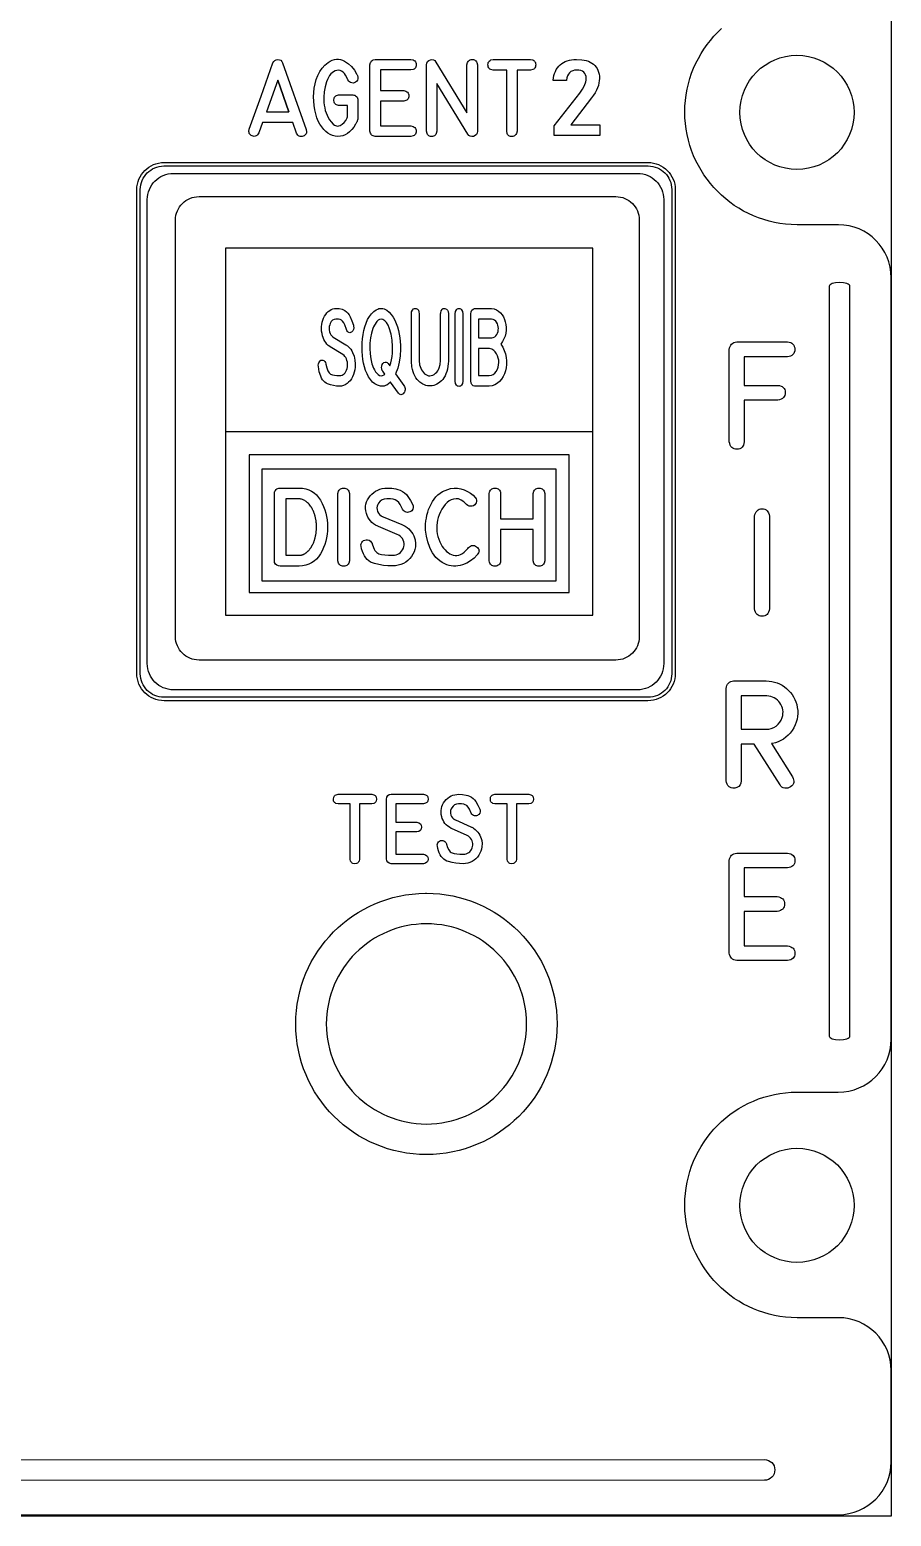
# Model space of a CAD drawing. Extents: x 361 to 684, y 82 to 686.
# Drawn here: x 646.3 to 683.8, y 574.2 to 639 of the extents above; entities that cross this region are included whole.
import ezdxf

# ---------------------------------------------------------------- set-up
doc = ezdxf.new("R2010")
doc.units = 0
for name, color, linetype in [('_BACKPANEL', 5, 'CONTINUOUS'), ('_ENGRAVING', 105, 'CONTINUOUS'), ('_LABELS', 30, 'CONTINUOUS'), ('_TOPLAYER', 1, 'CONTINUOUS')]:
    doc.layers.add(name, color=color, linetype=linetype)

msp = doc.modelspace()

# ---------------------------------------------------------------- linework, layer by layer
at = {"layer": '_BACKPANEL'}
for points in [[(683.837, 648.925), (683.837, 644.257), (683.837, 634.92), (683.837, 625.583), (683.837, 583.568), (683.837, 574.232), (361.5, 574.232), (361.5, 583.568), (361.5, 625.583), (361.5, 634.92), (361.5, 644.257), (361.5, 648.925)], [(679.729, 632.916), (679.475, 632.929), (679.228, 632.967), (678.99, 633.028), (678.761, 633.112), (678.543, 633.217), (678.338, 633.341), (678.147, 633.485), (677.97, 633.645), (677.809, 633.822), (677.666, 634.013), (677.542, 634.219), (677.437, 634.436), (677.353, 634.665), (677.292, 634.903), (677.254, 635.15), (677.241, 635.405), (677.254, 635.659), (677.292, 635.906), (677.353, 636.144), (677.437, 636.373), (677.542, 636.591), (677.666, 636.796), (677.809, 636.987), (677.97, 637.164), (678.147, 637.325), (678.338, 637.468), (678.543, 637.592), (678.761, 637.697), (678.99, 637.781), (679.228, 637.842), (679.475, 637.88), (679.729, 637.893), (679.984, 637.88), (680.231, 637.842), (680.469, 637.781), (680.698, 637.697), (680.915, 637.592), (681.121, 637.468), (681.312, 637.325), (681.489, 637.164), (681.649, 636.987), (681.793, 636.796), (681.917, 636.591), (682.022, 636.373), (682.106, 636.144), (682.167, 635.906), (682.205, 635.659), (682.218, 635.405), (682.205, 635.15), (682.167, 634.903), (682.106, 634.665), (682.022, 634.436), (681.917, 634.219), (681.793, 634.013), (681.649, 633.822), (681.489, 633.645), (681.312, 633.485), (681.121, 633.341), (680.915, 633.217), (680.698, 633.112), (680.469, 633.028), (680.231, 632.967), (679.984, 632.929)], [(652.152, 633.069), (673.248, 633.069), (673.353, 633.064), (673.455, 633.048), (673.554, 633.023), (673.648, 632.988), (673.738, 632.945), (673.823, 632.894), (673.902, 632.835), (673.975, 632.769), (674.041, 632.696), (674.1, 632.617), (674.151, 632.532), (674.195, 632.442), (674.229, 632.348), (674.254, 632.249), (674.27, 632.147), (674.275, 632.041), (674.275, 610.946), (674.27, 610.841), (674.254, 610.739), (674.229, 610.64), (674.195, 610.546), (674.151, 610.456), (674.1, 610.371), (674.041, 610.292), (673.975, 610.219), (673.902, 610.153), (673.823, 610.094), (673.738, 610.043), (673.648, 609.999), (673.554, 609.965), (673.455, 609.94), (673.353, 609.924), (673.248, 609.919), (652.152, 609.919), (652.047, 609.924), (651.945, 609.94), (651.846, 609.965), (651.752, 609.999), (651.662, 610.043), (651.577, 610.094), (651.498, 610.153), (651.425, 610.219), (651.359, 610.292), (651.3, 610.371), (651.249, 610.456), (651.205, 610.546), (651.171, 610.64), (651.146, 610.739), (651.13, 610.841), (651.125, 610.946), (651.125, 632.041), (651.13, 632.147), (651.146, 632.249), (651.171, 632.348), (651.205, 632.442), (651.249, 632.532), (651.3, 632.617), (651.359, 632.696), (651.425, 632.769), (651.498, 632.835), (651.577, 632.894), (651.662, 632.945), (651.752, 632.988), (651.846, 633.023), (651.945, 633.048), (652.047, 633.064)], [(667.952, 595.684), (667.946, 595.909), (667.929, 596.131), (667.901, 596.349), (667.863, 596.564), (667.814, 596.775), (667.756, 596.982), (667.687, 597.185), (667.609, 597.383), (667.521, 597.576), (667.425, 597.764), (667.32, 597.947), (667.206, 598.124), (667.085, 598.295), (666.955, 598.46), (666.818, 598.618), (666.674, 598.769), (666.522, 598.914), (666.364, 599.051), (666.199, 599.18), (666.028, 599.302), (665.851, 599.416), (665.668, 599.521), (665.48, 599.617), (665.287, 599.704), (665.089, 599.782), (664.886, 599.851), (664.679, 599.91), (664.468, 599.958), (664.253, 599.997), (664.035, 600.024), (663.813, 600.041), (663.589, 600.047), (663.364, 600.041), (663.143, 600.024), (662.924, 599.997), (662.71, 599.958), (662.499, 599.91), (662.292, 599.851), (662.089, 599.782), (661.891, 599.704), (661.698, 599.617), (661.51, 599.521), (661.327, 599.416), (661.15, 599.302), (660.979, 599.181), (660.814, 599.051), (660.656, 598.914), (660.504, 598.77), (660.36, 598.618), (660.223, 598.46), (660.093, 598.295), (659.972, 598.124), (659.858, 597.947), (659.753, 597.764), (659.657, 597.576), (659.569, 597.383), (659.491, 597.185), (659.423, 596.982), (659.364, 596.775), (659.315, 596.564), (659.277, 596.349), (659.249, 596.131), (659.232, 595.91), (659.227, 595.685), (659.232, 595.461), (659.249, 595.239), (659.277, 595.021), (659.315, 594.806), (659.364, 594.595), (659.423, 594.388), (659.491, 594.185), (659.569, 593.987), (659.657, 593.794), (659.753, 593.606), (659.858, 593.423), (659.972, 593.246), (660.093, 593.075), (660.223, 592.911), (660.36, 592.752), (660.504, 592.601), (660.656, 592.457), (660.814, 592.319), (660.979, 592.19), (661.15, 592.068), (661.327, 591.955), (661.51, 591.85), (661.698, 591.753), (661.891, 591.666), (662.089, 591.588), (662.292, 591.519), (662.499, 591.461), (662.71, 591.412), (662.924, 591.374), (663.143, 591.346), (663.364, 591.329), (663.589, 591.323), (663.813, 591.329), (664.035, 591.346), (664.253, 591.374), (664.468, 591.412), (664.679, 591.461), (664.886, 591.519), (665.088, 591.588), (665.287, 591.666), (665.48, 591.753), (665.668, 591.85), (665.85, 591.955), (666.027, 592.068), (666.198, 592.19), (666.363, 592.319), (666.522, 592.457), (666.673, 592.601), (666.817, 592.752), (666.955, 592.911), (667.084, 593.075), (667.206, 593.246), (667.319, 593.423), (667.424, 593.606), (667.52, 593.794), (667.608, 593.987), (667.686, 594.185), (667.755, 594.388), (667.813, 594.595), (667.862, 594.806), (667.9, 595.021), (667.928, 595.239), (667.945, 595.461), (667.951, 595.685)], [(679.729, 585.291), (679.475, 585.304), (679.228, 585.342), (678.99, 585.403), (678.761, 585.487), (678.543, 585.592), (678.338, 585.716), (678.147, 585.859), (677.97, 586.02), (677.809, 586.197), (677.666, 586.388), (677.542, 586.593), (677.437, 586.811), (677.353, 587.04), (677.292, 587.278), (677.254, 587.525), (677.241, 587.779), (677.254, 588.034), (677.292, 588.281), (677.353, 588.519), (677.437, 588.748), (677.542, 588.965), (677.666, 589.171), (677.809, 589.362), (677.97, 589.539), (678.147, 589.699), (678.338, 589.843), (678.543, 589.967), (678.761, 590.072), (678.99, 590.156), (679.228, 590.217), (679.475, 590.255), (679.729, 590.268), (679.984, 590.255), (680.231, 590.217), (680.469, 590.156), (680.698, 590.072), (680.915, 589.967), (681.121, 589.843), (681.312, 589.699), (681.489, 589.539), (681.649, 589.362), (681.793, 589.171), (681.917, 588.965), (682.022, 588.748), (682.106, 588.519), (682.167, 588.281), (682.205, 588.034), (682.218, 587.779), (682.205, 587.525), (682.167, 587.278), (682.106, 587.04), (682.022, 586.811), (681.917, 586.593), (681.793, 586.388), (681.649, 586.197), (681.489, 586.02), (681.312, 585.859), (681.121, 585.716), (680.915, 585.592), (680.698, 585.487), (680.469, 585.403), (680.231, 585.342), (679.984, 585.304)]]:
    msp.add_lwpolyline(points, close=True, dxfattribs=at)
at = {"layer": '_ENGRAVING'}
for points in [[(655.869, 634.67), (656.385, 636.115), (656.901, 637.559), (656.935, 637.625), (656.981, 637.672), (657.04, 637.7), (657.112, 637.71), (657.184, 637.701), (657.244, 637.673), (657.291, 637.626), (657.324, 637.559), (658.355, 634.662), (658.364, 634.556), (658.358, 634.511), (658.344, 634.472), (658.323, 634.437), (658.295, 634.407), (658.259, 634.383), (658.216, 634.363), (658.171, 634.351), (658.129, 634.347), (658.089, 634.351), (658.051, 634.364), (658.017, 634.386), (657.985, 634.416), (657.929, 634.501), (657.763, 634.97), (656.453, 634.97), (656.292, 634.513), (656.235, 634.427), (656.203, 634.397), (656.168, 634.376), (656.13, 634.363), (656.089, 634.359), (656.046, 634.364), (656, 634.377), (655.956, 634.398), (655.92, 634.422), (655.892, 634.452), (655.872, 634.486), (655.86, 634.525), (655.855, 634.569)], [(659.771, 635.706), (659.757, 635.707), (659.671, 635.731), (659.637, 635.751), (659.609, 635.777), (659.588, 635.808), (659.573, 635.845), (659.56, 635.935), (659.573, 636.026), (659.588, 636.062), (659.609, 636.094), (659.637, 636.119), (659.671, 636.14), (659.757, 636.163), (659.771, 636.166), (659.785, 636.166), (660.379, 636.166), (660.424, 636.162), (660.465, 636.149), (660.504, 636.128), (660.539, 636.098), (660.568, 636.063), (660.589, 636.023), (660.601, 635.981), (660.605, 635.935), (660.605, 635.104), (660.586, 635.062), (660.575, 635.035), (660.564, 635.011), (660.551, 634.986), (660.538, 634.962), (660.527, 634.937), (660.514, 634.912), (660.499, 634.888), (660.419, 634.761), (660.334, 634.652), (660.244, 634.56), (660.15, 634.485), (660.05, 634.428), (659.946, 634.388), (659.838, 634.365), (659.724, 634.359), (659.611, 634.37), (659.502, 634.397), (659.398, 634.44), (659.298, 634.499), (659.203, 634.574), (659.113, 634.664), (659.027, 634.77), (658.946, 634.893), (658.876, 635.024), (658.816, 635.172), (658.765, 635.335), (658.724, 635.513), (658.695, 635.701), (658.677, 635.89), (658.673, 636.082), (658.681, 636.275), (658.703, 636.467), (658.74, 636.655), (658.792, 636.838), (658.859, 637.016), (658.942, 637.183), (659.044, 637.331), (659.165, 637.462), (659.303, 637.574), (659.395, 637.631), (659.487, 637.674), (659.578, 637.702), (659.668, 637.717), (659.758, 637.717), (659.847, 637.704), (659.936, 637.676), (660.023, 637.634), (660.188, 637.526), (660.33, 637.398), (660.45, 637.251), (660.548, 637.084), (660.56, 637.058), (660.57, 637.035), (660.583, 637.01), (660.601, 636.936), (660.6, 636.869), (660.58, 636.809), (660.541, 636.756), (660.493, 636.717), (660.444, 636.692), (660.392, 636.682), (660.339, 636.687), (660.287, 636.704), (660.242, 636.731), (660.203, 636.77), (660.17, 636.819), (660.121, 636.929), (660.069, 637.023), (660.013, 637.1), (659.954, 637.16), (659.892, 637.203), (659.827, 637.23), (659.757, 637.24), (659.685, 637.233), (659.613, 637.212), (659.546, 637.179), (659.483, 637.135), (659.426, 637.079), (659.372, 637.011), (659.324, 636.932), (659.28, 636.841), (659.241, 636.738), (659.179, 636.524), (659.14, 636.303), (659.122, 636.073), (659.126, 635.836), (659.138, 635.717), (659.157, 635.602), (659.184, 635.491), (659.219, 635.384), (659.261, 635.281), (659.311, 635.182), (659.369, 635.086), (659.435, 634.994), (659.531, 634.89), (659.579, 634.854), (659.628, 634.829), (659.677, 634.814), (659.726, 634.81), (659.775, 634.817), (659.824, 634.834), (659.918, 634.889), (660.001, 634.963), (660.074, 635.057), (660.136, 635.17), (660.154, 635.206), (660.154, 635.706)], [(662.914, 637.253), (661.581, 637.253), (661.581, 636.356), (662.597, 636.356), (662.697, 636.329), (662.736, 636.307), (662.768, 636.281), (662.793, 636.249), (662.811, 636.212), (662.821, 636.17), (662.825, 636.123), (662.821, 636.076), (662.81, 636.034), (662.792, 635.997), (662.767, 635.965), (662.735, 635.939), (662.696, 635.918), (662.597, 635.891), (661.581, 635.891), (661.581, 634.814), (662.914, 634.814), (663.013, 634.787), (663.052, 634.766), (663.084, 634.739), (663.109, 634.708), (663.126, 634.671), (663.137, 634.63), (663.141, 634.583), (663.137, 634.536), (663.126, 634.495), (663.109, 634.459), (663.084, 634.427), (663.052, 634.401), (663.013, 634.38), (662.914, 634.354), (661.358, 634.354), (661.268, 634.378), (661.231, 634.399), (661.2, 634.425), (661.174, 634.457), (661.154, 634.494), (661.129, 634.586), (661.129, 637.481), (661.155, 637.576), (661.176, 637.614), (661.202, 637.646), (661.233, 637.672), (661.269, 637.691), (661.358, 637.71), (662.914, 637.71), (663.013, 637.689), (663.052, 637.669), (663.084, 637.644), (663.108, 637.612), (663.126, 637.574), (663.136, 637.53), (663.14, 637.48), (663.136, 637.43), (663.125, 637.386), (663.108, 637.348), (663.083, 637.317), (663.051, 637.292), (663.012, 637.273)], [(665.808, 634.58), (665.797, 634.502), (665.767, 634.439), (665.716, 634.392), (665.644, 634.361), (665.567, 634.35), (665.5, 634.362), (665.441, 634.398), (665.391, 634.459), (664.041, 636.666), (664.041, 634.58), (664.013, 634.479), (663.992, 634.44), (663.966, 634.408), (663.935, 634.383), (663.9, 634.365), (663.859, 634.354), (663.813, 634.35), (663.768, 634.354), (663.727, 634.365), (663.692, 634.383), (663.661, 634.408), (663.635, 634.44), (663.614, 634.479), (663.587, 634.58), (663.587, 637.474), (663.607, 637.552), (663.642, 637.615), (663.693, 637.664), (663.759, 637.699), (663.829, 637.713), (663.894, 637.7), (663.952, 637.662), (664.004, 637.597), (665.354, 635.386), (665.354, 637.474), (665.38, 637.576), (665.401, 637.617), (665.428, 637.649), (665.46, 637.675), (665.497, 637.692), (665.54, 637.703), (665.588, 637.706), (665.636, 637.702), (665.678, 637.691), (665.714, 637.672), (665.745, 637.647), (665.769, 637.614), (665.788, 637.575), (665.808, 637.474)], [(667.084, 634.583), (667.084, 637.248), (666.494, 637.248), (666.396, 637.269), (666.357, 637.289), (666.325, 637.315), (666.301, 637.346), (666.283, 637.384), (666.273, 637.428), (666.27, 637.478), (666.273, 637.528), (666.284, 637.572), (666.302, 637.61), (666.326, 637.642), (666.358, 637.668), (666.396, 637.688), (666.494, 637.71), (668.126, 637.71), (668.223, 637.689), (668.261, 637.669), (668.292, 637.643), (668.317, 637.611), (668.334, 637.573), (668.345, 637.529), (668.348, 637.478), (668.345, 637.428), (668.335, 637.384), (668.317, 637.346), (668.293, 637.314), (668.262, 637.288), (668.223, 637.268), (668.126, 637.248), (667.537, 637.248), (667.537, 634.583), (667.509, 634.481), (667.487, 634.442), (667.46, 634.409), (667.427, 634.384), (667.39, 634.367), (667.348, 634.356), (667.3, 634.354), (667.253, 634.358), (667.212, 634.369), (667.176, 634.387), (667.146, 634.413), (667.122, 634.445), (667.104, 634.484)], [(670.126, 637.715), (670.353, 637.701), (670.457, 637.684), (670.553, 637.661), (670.642, 637.631), (670.724, 637.594), (670.799, 637.551), (670.866, 637.5), (670.927, 637.444), (670.98, 637.382), (671.024, 637.315), (671.061, 637.241), (671.089, 637.161), (671.109, 637.076), (671.121, 636.984), (671.125, 636.887), (671.125, 636.88), (671.12, 636.785), (671.104, 636.686), (671.077, 636.583), (671.039, 636.477), (670.991, 636.368), (670.932, 636.259), (670.864, 636.149), (670.785, 636.039), (669.874, 634.864), (671.136, 634.864), (671.136, 634.402), (669.147, 634.402), (669.147, 634.826), (670.272, 636.242), (670.39, 636.415), (670.476, 636.581), (670.529, 636.737), (670.543, 636.81), (670.547, 636.878), (670.547, 636.887), (670.54, 636.97), (670.521, 637.042), (670.488, 637.104), (670.442, 637.155), (670.384, 637.196), (670.314, 637.225), (670.232, 637.242), (670.139, 637.248), (670.044, 637.241), (669.96, 637.219), (669.886, 637.183), (669.822, 637.133), (669.77, 637.07), (669.73, 636.994), (669.703, 636.905), (669.689, 636.803), (669.689, 636.788), (669.11, 636.788), (669.11, 636.803), (669.123, 636.91), (669.143, 637.01), (669.17, 637.104), (669.204, 637.192), (669.245, 637.273), (669.293, 637.348), (669.349, 637.416), (669.411, 637.478), (669.48, 637.533), (669.555, 637.581), (669.636, 637.622), (669.722, 637.655), (669.814, 637.681), (669.912, 637.7), (670.016, 637.711)], [(657.599, 635.43), (657.11, 636.807), (656.619, 635.43)], [(657.11, 636.807), (657.599, 635.43)], [(652.162, 633.222), (673.238, 633.222), (673.36, 633.216), (673.478, 633.198), (673.593, 633.169), (673.702, 633.129), (673.806, 633.079), (673.904, 633.019), (673.996, 632.951), (674.08, 632.874), (674.157, 632.79), (674.226, 632.698), (674.285, 632.6), (674.335, 632.496), (674.375, 632.386), (674.404, 632.272), (674.422, 632.154), (674.428, 632.032), (674.428, 610.956), (674.422, 610.834), (674.404, 610.716), (674.375, 610.601), (674.335, 610.492), (674.285, 610.388), (674.226, 610.29), (674.157, 610.198), (674.08, 610.114), (673.996, 610.037), (673.904, 609.968), (673.806, 609.909), (673.702, 609.859), (673.593, 609.819), (673.478, 609.79), (673.36, 609.772), (673.238, 609.766), (652.162, 609.766), (652.04, 609.772), (651.922, 609.79), (651.807, 609.819), (651.698, 609.859), (651.594, 609.909), (651.496, 609.968), (651.404, 610.037), (651.32, 610.114), (651.243, 610.198), (651.175, 610.29), (651.115, 610.388), (651.065, 610.492), (651.025, 610.601), (650.996, 610.716), (650.978, 610.834), (650.972, 610.956), (650.972, 632.032), (650.978, 632.154), (650.996, 632.272), (651.025, 632.386), (651.065, 632.496), (651.115, 632.6), (651.175, 632.698), (651.243, 632.79), (651.32, 632.874), (651.404, 632.951), (651.496, 633.019), (651.594, 633.079), (651.698, 633.129), (651.807, 633.169), (651.922, 633.198), (652.04, 633.216)], [(652.57, 632.744), (672.786, 632.744), (672.903, 632.738), (673.017, 632.721), (673.127, 632.693), (673.232, 632.654), (673.331, 632.606), (673.426, 632.549), (673.514, 632.484), (673.595, 632.41), (673.668, 632.329), (673.734, 632.241), (673.791, 632.147), (673.839, 632.047), (673.877, 631.942), (673.905, 631.833), (673.922, 631.719), (673.928, 631.602), (673.928, 611.386), (673.922, 611.269), (673.905, 611.155), (673.877, 611.046), (673.839, 610.941), (673.791, 610.841), (673.734, 610.747), (673.668, 610.659), (673.595, 610.578), (673.514, 610.504), (673.426, 610.438), (673.331, 610.381), (673.232, 610.333), (673.127, 610.295), (673.017, 610.267), (672.903, 610.25), (672.786, 610.244), (652.57, 610.244), (652.453, 610.25), (652.34, 610.267), (652.23, 610.295), (652.125, 610.333), (652.025, 610.381), (651.931, 610.438), (651.843, 610.504), (651.762, 610.578), (651.688, 610.659), (651.623, 610.747), (651.566, 610.841), (651.518, 610.941), (651.479, 611.046), (651.451, 611.155), (651.434, 611.269), (651.428, 611.386), (651.428, 631.602), (651.434, 631.719), (651.451, 631.833), (651.479, 631.942), (651.518, 632.047), (651.566, 632.147), (651.623, 632.241), (651.688, 632.329), (651.762, 632.41), (651.843, 632.484), (651.931, 632.549), (652.025, 632.606), (652.125, 632.654), (652.23, 632.693), (652.34, 632.721), (652.453, 632.738)], [(681.588, 627.994), (681.587, 627.994), (681.412, 627.981), (681.269, 627.946), (681.214, 627.921), (681.173, 627.894), (681.146, 627.863), (681.137, 627.83), (681.137, 627.829), (681.137, 595.158), (681.147, 595.125), (681.173, 595.094), (681.214, 595.066), (681.269, 595.042), (681.412, 595.007), (681.587, 594.994), (681.588, 594.994), (681.763, 595.007), (681.906, 595.042), (681.961, 595.066), (682.002, 595.094), (682.028, 595.125), (682.038, 595.158), (682.038, 627.829), (682.038, 627.83), (682.029, 627.863), (682.002, 627.894), (681.961, 627.921), (681.906, 627.946), (681.763, 627.981)], [(676.783, 621.049), (676.783, 625.077), (676.797, 625.148), (676.819, 625.21), (676.848, 625.263), (676.885, 625.308), (676.929, 625.344), (676.981, 625.372), (677.041, 625.391), (677.108, 625.401), (679.318, 625.401), (679.392, 625.39), (679.457, 625.371), (679.511, 625.344), (679.556, 625.307), (679.591, 625.263), (679.615, 625.21), (679.63, 625.148), (679.635, 625.078), (679.63, 625.008), (679.615, 624.946), (679.59, 624.893), (679.555, 624.849), (679.509, 624.814), (679.454, 624.787), (679.389, 624.769), (679.313, 624.759), (677.425, 624.759), (677.425, 623.51), (678.898, 623.51), (678.972, 623.5), (679.036, 623.482), (679.09, 623.456), (679.135, 623.422), (679.17, 623.379), (679.196, 623.328), (679.211, 623.269), (679.217, 623.202), (679.213, 623.134), (679.199, 623.074), (679.175, 623.021), (679.14, 622.976), (679.095, 622.938), (679.039, 622.907), (678.974, 622.884), (678.898, 622.869), (677.425, 622.869), (677.425, 621.049), (677.415, 620.975), (677.397, 620.911), (677.371, 620.856), (677.336, 620.811), (677.293, 620.776), (677.242, 620.751), (677.183, 620.735), (677.116, 620.729), (677.048, 620.733), (676.987, 620.747), (676.935, 620.772), (676.889, 620.807), (676.851, 620.852), (676.821, 620.907), (676.799, 620.973)], [(678.533, 613.77), (678.517, 613.695), (678.494, 613.63), (678.464, 613.574), (678.427, 613.529), (678.383, 613.494), (678.332, 613.469), (678.273, 613.454), (678.208, 613.45), (678.143, 613.455), (678.085, 613.47), (678.034, 613.495), (677.99, 613.53), (677.953, 613.575), (677.923, 613.631), (677.901, 613.695), (677.885, 613.77), (677.885, 617.807), (677.901, 617.883), (677.923, 617.948), (677.953, 618.004), (677.99, 618.049), (678.034, 618.084), (678.085, 618.11), (678.143, 618.125), (678.208, 618.13), (678.273, 618.126), (678.332, 618.111), (678.383, 618.085), (678.427, 618.05), (678.464, 618.005), (678.494, 617.949), (678.517, 617.883), (678.533, 617.807)], [(679.535, 606.447), (679.566, 606.384), (679.585, 606.323), (679.592, 606.265), (679.588, 606.21), (679.572, 606.157), (679.544, 606.106), (679.504, 606.058), (679.453, 606.013), (679.396, 605.981), (679.335, 605.961), (679.27, 605.955), (679.201, 605.961), (679.134, 605.979), (679.077, 606.009), (679.03, 606.05), (678.992, 606.102), (677.866, 607.881), (677.295, 607.881), (677.295, 606.274), (677.284, 606.181), (677.25, 606.103), (677.194, 606.038), (677.115, 605.987), (677.026, 605.956), (676.94, 605.951), (676.857, 605.973), (676.777, 606.02), (676.722, 606.071), (676.683, 606.13), (676.659, 606.198), (676.651, 606.274), (676.651, 610.308), (676.657, 610.372), (676.675, 610.431), (676.703, 610.485), (676.744, 610.534), (676.793, 610.575), (676.847, 610.604), (676.906, 610.622), (676.971, 610.628), (678.389, 610.628), (678.515, 610.623), (678.636, 610.607), (678.754, 610.582), (678.867, 610.546), (678.976, 610.501), (679.08, 610.445), (679.181, 610.379), (679.277, 610.302), (679.367, 610.218), (679.448, 610.129), (679.52, 610.034), (679.583, 609.933), (679.637, 609.827), (679.682, 609.716), (679.718, 609.599), (679.745, 609.477), (679.763, 609.344), (679.767, 609.213), (679.758, 609.084), (679.736, 608.958), (679.702, 608.833), (679.653, 608.711), (679.592, 608.591), (679.518, 608.473), (679.434, 608.362), (679.343, 608.263), (679.246, 608.175), (679.142, 608.098), (679.032, 608.033), (678.915, 607.979), (678.791, 607.937), (678.661, 607.906), (678.617, 607.899)], [(678.389, 608.523), (678.503, 608.531), (678.613, 608.558), (678.718, 608.602), (678.819, 608.664), (678.91, 608.74), (678.985, 608.827), (679.043, 608.925), (679.085, 609.034), (679.107, 609.121), (679.12, 609.206), (679.122, 609.288), (679.115, 609.369), (679.097, 609.447), (679.07, 609.524), (679.034, 609.598), (678.987, 609.67), (678.933, 609.737), (678.875, 609.796), (678.811, 609.847), (678.743, 609.891), (678.67, 609.926), (678.592, 609.953), (678.509, 609.972), (678.421, 609.984), (677.295, 609.984), (677.295, 608.523)], [(660.27, 602.87), (660.27, 605.275), (659.737, 605.275), (659.648, 605.294), (659.613, 605.312), (659.585, 605.335), (659.563, 605.364), (659.547, 605.398), (659.535, 605.483), (659.548, 605.568), (659.563, 605.602), (659.586, 605.631), (659.614, 605.655), (659.649, 605.673), (659.737, 605.692), (661.21, 605.692), (661.297, 605.673), (661.332, 605.655), (661.36, 605.632), (661.382, 605.603), (661.398, 605.569), (661.411, 605.483), (661.398, 605.398), (661.383, 605.363), (661.361, 605.335), (661.332, 605.311), (661.298, 605.294), (661.21, 605.275), (660.679, 605.275), (660.679, 602.87), (660.653, 602.779), (660.633, 602.743), (660.608, 602.714), (660.579, 602.691), (660.546, 602.675), (660.465, 602.663), (660.385, 602.677), (660.353, 602.694), (660.326, 602.716), (660.304, 602.746), (660.287, 602.781)], [(663.454, 605.28), (662.251, 605.28), (662.251, 604.471), (663.168, 604.471), (663.258, 604.446), (663.323, 604.402), (663.345, 604.374), (663.361, 604.34), (663.374, 604.26), (663.361, 604.179), (663.344, 604.146), (663.322, 604.118), (663.258, 604.075), (663.168, 604.051), (662.251, 604.051), (662.251, 603.079), (663.454, 603.079), (663.544, 603.054), (663.608, 603.011), (663.63, 602.983), (663.646, 602.95), (663.659, 602.87), (663.646, 602.791), (663.63, 602.758), (663.608, 602.73), (663.544, 602.687), (663.454, 602.663), (662.05, 602.663), (661.969, 602.685), (661.908, 602.728), (661.866, 602.79), (661.844, 602.873), (661.844, 605.485), (661.867, 605.572), (661.909, 605.635), (661.97, 605.675), (662.05, 605.692), (663.454, 605.692), (663.544, 605.673), (663.579, 605.656), (663.607, 605.632), (663.63, 605.604), (663.646, 605.569), (663.658, 605.485), (663.645, 605.4), (663.629, 605.366), (663.607, 605.338), (663.578, 605.315), (663.543, 605.298)], [(665.522, 604.275), (665.545, 604.265), (665.571, 604.252), (665.594, 604.238), (665.617, 604.224), (665.641, 604.21), (665.709, 604.16), (665.771, 604.105), (665.825, 604.045), (665.873, 603.981), (665.914, 603.912), (665.948, 603.839), (665.976, 603.761), (665.996, 603.678), (666.012, 603.543), (666.008, 603.404), (665.99, 603.306), (665.961, 603.211), (665.921, 603.12), (665.869, 603.032), (665.808, 602.952), (665.739, 602.881), (665.663, 602.82), (665.58, 602.768), (665.485, 602.724), (665.389, 602.693), (665.292, 602.674), (665.192, 602.668), (665.026, 602.673), (664.863, 602.69), (664.705, 602.717), (664.55, 602.756), (664.476, 602.782), (664.407, 602.818), (664.345, 602.863), (664.287, 602.917), (664.235, 602.981), (664.189, 603.054), (664.148, 603.136), (664.113, 603.227), (664.087, 603.327), (664.066, 603.431), (664.061, 603.483), (664.068, 603.531), (664.087, 603.576), (664.118, 603.619), (664.157, 603.653), (664.2, 603.675), (664.248, 603.684), (664.3, 603.681), (664.353, 603.663), (664.397, 603.633), (664.433, 603.59), (664.46, 603.536), (664.464, 603.523), (664.505, 603.378), (664.56, 603.266), (664.592, 603.223), (664.627, 603.187), (664.665, 603.159), (664.707, 603.14), (664.802, 603.113), (664.914, 603.094), (665.043, 603.085), (665.189, 603.083), (665.258, 603.088), (665.32, 603.1), (665.378, 603.122), (665.429, 603.151), (665.475, 603.19), (665.516, 603.236), (665.55, 603.292), (665.58, 603.355), (665.598, 603.417), (665.606, 603.479), (665.605, 603.543), (665.594, 603.608), (665.574, 603.67), (665.547, 603.728), (665.511, 603.779), (665.468, 603.826), (665.419, 603.862), (665.358, 603.895), (664.686, 604.196), (664.664, 604.207), (664.586, 604.254), (664.515, 604.306), (664.452, 604.362), (664.397, 604.422), (664.35, 604.488), (664.311, 604.558), (664.279, 604.632), (664.255, 604.712), (664.236, 604.805), (664.227, 604.896), (664.229, 604.985), (664.24, 605.071), (664.262, 605.155), (664.295, 605.236), (664.338, 605.315), (664.391, 605.391), (664.451, 605.462), (664.516, 605.523), (664.586, 605.575), (664.66, 605.617), (664.739, 605.65), (664.822, 605.674), (664.91, 605.688), (665.002, 605.692), (665.162, 605.688), (665.313, 605.659), (665.386, 605.64), (665.459, 605.611), (665.545, 605.563), (665.621, 605.508), (665.685, 605.444), (665.739, 605.371), (665.832, 605.213), (665.915, 605.042), (665.928, 605.003), (665.932, 604.934), (665.913, 604.872), (665.877, 604.815), (665.847, 604.789), (665.808, 604.766), (665.768, 604.753), (665.725, 604.75), (665.681, 604.756), (665.639, 604.771), (665.602, 604.796), (665.57, 604.83), (665.543, 604.874), (665.463, 605.05), (665.412, 605.132), (665.343, 605.198), (665.281, 605.233), (665.215, 605.258), (665.121, 605.274), (664.988, 605.278), (664.896, 605.266), (664.816, 605.234), (664.747, 605.181), (664.69, 605.107), (664.661, 605.051), (664.642, 604.992), (664.635, 604.931), (664.638, 604.866), (664.655, 604.788), (664.686, 604.72), (664.731, 604.661), (664.789, 604.611), (664.802, 604.602), (664.818, 604.592), (664.834, 604.585), (664.851, 604.577)], [(667.107, 602.87), (667.107, 605.275), (666.575, 605.275), (666.486, 605.294), (666.451, 605.312), (666.423, 605.335), (666.401, 605.364), (666.385, 605.398), (666.373, 605.483), (666.385, 605.568), (666.401, 605.602), (666.423, 605.631), (666.452, 605.655), (666.487, 605.673), (666.575, 605.692), (668.048, 605.692), (668.135, 605.673), (668.17, 605.655), (668.198, 605.632), (668.22, 605.603), (668.236, 605.569), (668.248, 605.483), (668.236, 605.398), (668.221, 605.363), (668.199, 605.335), (668.17, 605.311), (668.136, 605.294), (668.048, 605.275), (667.517, 605.275), (667.517, 602.87), (667.491, 602.779), (667.471, 602.743), (667.446, 602.714), (667.417, 602.691), (667.384, 602.675), (667.303, 602.663), (667.223, 602.677), (667.19, 602.694), (667.163, 602.716), (667.142, 602.746), (667.125, 602.781)], [(679.316, 602.487), (677.423, 602.487), (677.423, 601.238), (678.866, 601.238), (678.942, 601.222), (679.007, 601.2), (679.063, 601.17), (679.109, 601.133), (679.144, 601.088), (679.169, 601.037), (679.184, 600.978), (679.189, 600.913), (679.183, 600.847), (679.168, 600.788), (679.143, 600.737), (679.107, 600.693), (679.062, 600.656), (679.007, 600.627), (678.941, 600.605), (678.866, 600.59), (677.423, 600.59), (677.423, 599.089), (679.316, 599.089), (679.391, 599.074), (679.456, 599.051), (679.512, 599.022), (679.557, 598.985), (679.592, 598.941), (679.617, 598.89), (679.632, 598.832), (679.637, 598.767), (679.632, 598.703), (679.617, 598.645), (679.592, 598.594), (679.557, 598.551), (679.512, 598.514), (679.456, 598.485), (679.391, 598.463), (679.316, 598.448), (677.105, 598.448), (677.038, 598.461), (676.978, 598.482), (676.926, 598.511), (676.882, 598.547), (676.845, 598.592), (676.816, 598.644), (676.795, 598.704), (676.781, 598.772), (676.781, 602.804), (676.796, 602.875), (676.818, 602.937), (676.847, 602.991), (676.884, 603.035), (676.928, 603.07), (676.98, 603.097), (677.039, 603.115), (677.105, 603.124), (679.316, 603.124), (679.391, 603.113), (679.456, 603.094), (679.512, 603.067), (679.557, 603.031), (679.592, 602.987), (679.617, 602.934), (679.632, 602.873), (679.636, 602.803), (679.631, 602.734), (679.616, 602.673), (679.591, 602.62), (679.556, 602.576), (679.51, 602.541), (679.455, 602.514), (679.39, 602.496)]]:
    msp.add_lwpolyline(points, close=True, dxfattribs=at)
msp.add_lwpolyline([(514.316, 576.694), (678.317, 576.702), (678.407, 576.692), (678.491, 576.666), (678.567, 576.625), (678.634, 576.57), (678.688, 576.503), (678.73, 576.427), (678.756, 576.343), (678.765, 576.252), (678.756, 576.162), (678.73, 576.077), (678.689, 576), (678.634, 575.934), (678.568, 575.879), (678.492, 575.837), (678.408, 575.81), (678.317, 575.801), (514.316, 575.793)], dxfattribs=at)
at = {"layer": '_LABELS'}
for points in [[(670.838, 613.493), (670.838, 629.495), (654.838, 629.495), (654.838, 613.493)], [(660.083, 625.275), (660.102, 625.264), (660.124, 625.249), (660.143, 625.234), (660.162, 625.218), (660.181, 625.202), (660.238, 625.146), (660.288, 625.084), (660.334, 625.018), (660.373, 624.946), (660.435, 624.786), (660.474, 624.606), (660.488, 624.455), (660.484, 624.3), (660.47, 624.189), (660.446, 624.083), (660.412, 623.981), (660.37, 623.883), (660.319, 623.793), (660.262, 623.714), (660.2, 623.646), (660.131, 623.588), (660.053, 623.539), (659.974, 623.503), (659.893, 623.482), (659.812, 623.475), (659.674, 623.482), (659.54, 623.5), (659.409, 623.531), (659.282, 623.574), (659.221, 623.604), (659.164, 623.644), (659.113, 623.694), (659.065, 623.755), (659.023, 623.826), (658.984, 623.907), (658.922, 624.101), (658.9, 624.214), (658.883, 624.33), (658.879, 624.388), (658.885, 624.442), (658.9, 624.493), (658.926, 624.54), (658.958, 624.579), (658.994, 624.603), (659.033, 624.613), (659.076, 624.61), (659.12, 624.589), (659.156, 624.556), (659.185, 624.508), (659.207, 624.447), (659.211, 624.432), (659.245, 624.271), (659.29, 624.146), (659.345, 624.056), (659.377, 624.025), (659.411, 624.004), (659.49, 623.974), (659.582, 623.953), (659.689, 623.942), (659.809, 623.941), (659.866, 623.945), (659.917, 623.96), (659.964, 623.983), (660.007, 624.017), (660.045, 624.06), (660.078, 624.112), (660.107, 624.174), (660.131, 624.245), (660.146, 624.314), (660.153, 624.384), (660.152, 624.455), (660.143, 624.528), (660.127, 624.598), (660.104, 624.662), (660.075, 624.72), (660.039, 624.772), (659.999, 624.812), (659.948, 624.85), (659.394, 625.186), (659.376, 625.199), (659.311, 625.251), (659.253, 625.309), (659.201, 625.372), (659.156, 625.44), (659.117, 625.513), (659.085, 625.591), (659.058, 625.675), (659.039, 625.764), (659.023, 625.868), (659.016, 625.97), (659.017, 626.069), (659.027, 626.166), (659.045, 626.26), (659.072, 626.351), (659.107, 626.439), (659.151, 626.524), (659.201, 626.603), (659.254, 626.672), (659.312, 626.73), (659.373, 626.777), (659.438, 626.814), (659.506, 626.84), (659.579, 626.856), (659.655, 626.861), (659.786, 626.856), (659.911, 626.824), (659.971, 626.803), (660.032, 626.77), (660.103, 626.717), (660.165, 626.654), (660.218, 626.583), (660.263, 626.502), (660.339, 626.325), (660.407, 626.133), (660.418, 626.09), (660.422, 626.012), (660.406, 625.942), (660.376, 625.88), (660.351, 625.85), (660.319, 625.824), (660.286, 625.81), (660.251, 625.806), (660.215, 625.813), (660.18, 625.83), (660.149, 625.858), (660.123, 625.897), (660.101, 625.946), (660.035, 626.142), (659.992, 626.234), (659.936, 626.308), (659.885, 626.347), (659.831, 626.375), (659.753, 626.393), (659.643, 626.398), (659.568, 626.385), (659.501, 626.348), (659.445, 626.289), (659.398, 626.206), (659.373, 626.144), (659.358, 626.078), (659.352, 626.009), (659.355, 625.936), (659.369, 625.849), (659.394, 625.773), (659.431, 625.707), (659.479, 625.651), (659.49, 625.64), (659.503, 625.63), (659.516, 625.621), (659.53, 625.613)], [(662.46, 625.09), (662.443, 624.8), (662.402, 624.524), (662.337, 624.26), (662.247, 624.009), (662.606, 623.503), (662.631, 623.463), (662.647, 623.418), (662.655, 623.369), (662.655, 623.316), (662.647, 623.265), (662.631, 623.219), (662.609, 623.179), (662.579, 623.144), (662.522, 623.106), (662.467, 623.099), (662.415, 623.122), (662.366, 623.176), (662.022, 623.654), (662.013, 623.645), (662.006, 623.638), (661.935, 623.573), (661.861, 623.525), (661.801, 623.499), (661.742, 623.481), (661.682, 623.472), (661.623, 623.472), (661.581, 623.477), (661.456, 623.513), (661.342, 623.572), (661.24, 623.654), (661.15, 623.759), (661.071, 623.882), (661.001, 624.017), (660.941, 624.164), (660.891, 624.323), (660.853, 624.474), (660.824, 624.635), (660.803, 624.807), (660.789, 624.99), (660.784, 625.176), (660.789, 625.36), (660.803, 625.543), (660.827, 625.723), (660.86, 625.898), (660.904, 626.066), (660.959, 626.225), (661.024, 626.376), (661.101, 626.514), (661.19, 626.631), (661.291, 626.728), (661.405, 626.805), (661.464, 626.833), (661.522, 626.853), (661.58, 626.863), (661.637, 626.864), (661.693, 626.857), (661.749, 626.84), (661.804, 626.815), (661.859, 626.78), (661.962, 626.695), (662.055, 626.594), (662.137, 626.479), (662.208, 626.348), (662.269, 626.205), (662.322, 626.057), (662.366, 625.904), (662.402, 625.745), (662.429, 625.582), (662.447, 625.419), (662.458, 625.255)], [(661.687, 624.126), (661.666, 624.162), (661.643, 624.225), (661.635, 624.287), (661.641, 624.35), (661.661, 624.413), (661.693, 624.468), (661.733, 624.505), (661.786, 624.528), (661.836, 624.528), (661.883, 624.505), (661.928, 624.459), (662, 624.356), (662.038, 624.49), (662.068, 624.626), (662.09, 624.766), (662.103, 624.91), (662.108, 625.199), (662.089, 625.484), (662.046, 625.739), (661.97, 626.011), (661.917, 626.139), (661.853, 626.242), (661.775, 626.321), (661.685, 626.375), (661.615, 626.391), (661.548, 626.382), (661.484, 626.348), (661.424, 626.287), (661.321, 626.137), (661.282, 626.06), (661.25, 625.982), (661.189, 625.785), (661.148, 625.575), (661.124, 625.352), (661.119, 625.115), (661.133, 624.88), (661.165, 624.659), (661.215, 624.453), (661.284, 624.262), (661.323, 624.18), (661.369, 624.106), (661.421, 624.041), (661.48, 623.984), (661.543, 623.943), (661.61, 623.928), (661.679, 623.937), (661.751, 623.972), (661.78, 623.994)], [(664.544, 624.588), (664.544, 624.555), (664.539, 624.456), (664.502, 624.219), (664.474, 624.113), (664.439, 624.015), (664.399, 623.926), (664.352, 623.845), (664.299, 623.772), (664.239, 623.708), (664.112, 623.604), (664.047, 623.563), (663.981, 623.531), (663.913, 623.507), (663.845, 623.491), (663.776, 623.483), (663.706, 623.483), (663.635, 623.491), (663.567, 623.507), (663.5, 623.53), (663.434, 623.562), (663.308, 623.649), (663.187, 623.768), (663.132, 623.84), (663.083, 623.919), (663.041, 624.006), (663.006, 624.1), (662.977, 624.202), (662.955, 624.312), (662.932, 624.555), (662.932, 624.588), (662.932, 626.63), (662.945, 626.719), (662.978, 626.793), (663.021, 626.84), (663.074, 626.862), (663.136, 626.856), (663.194, 626.829), (663.236, 626.782), (663.261, 626.715), (663.269, 626.63), (663.269, 624.588), (663.291, 624.41), (663.311, 624.329), (663.338, 624.255), (663.372, 624.187), (663.412, 624.125), (663.458, 624.069), (663.511, 624.018), (663.568, 623.977), (663.625, 623.949), (663.683, 623.932), (663.741, 623.928), (663.801, 623.936), (663.861, 623.957), (663.922, 623.99), (663.983, 624.035), (664.035, 624.084), (664.08, 624.139), (664.117, 624.201), (664.146, 624.27), (664.188, 624.422), (664.208, 624.588), (664.208, 626.63), (664.21, 626.674), (664.232, 626.762), (664.269, 626.822), (664.294, 626.842), (664.322, 626.854), (664.391, 626.858), (664.458, 626.836), (664.484, 626.817), (664.506, 626.791), (664.535, 626.722), (664.544, 626.63)], [(665.176, 623.699), (665.155, 623.597), (665.12, 623.524), (665.097, 623.499), (665.07, 623.48), (665.04, 623.47), (665.005, 623.466), (664.971, 623.47), (664.941, 623.481), (664.914, 623.499), (664.891, 623.525), (664.856, 623.597), (664.836, 623.699), (664.836, 626.626), (664.856, 626.729), (664.891, 626.802), (664.914, 626.827), (664.941, 626.846), (664.971, 626.857), (665.005, 626.861), (665.04, 626.857), (665.07, 626.846), (665.097, 626.828), (665.12, 626.802), (665.155, 626.729), (665.176, 626.626)], [(666.428, 626.861), (666.537, 626.84), (666.638, 626.801), (666.729, 626.744), (666.811, 626.671), (666.882, 626.585), (666.942, 626.49), (666.989, 626.387), (667.025, 626.276), (667.049, 626.159), (667.059, 626.038), (667.057, 625.913), (667.041, 625.784), (667.012, 625.657), (666.967, 625.534), (666.906, 625.417), (666.83, 625.305), (666.914, 625.168), (666.98, 625.026), (667.029, 624.878), (667.06, 624.725), (667.075, 624.572), (667.076, 624.424), (667.061, 624.281), (667.032, 624.143), (666.988, 624.013), (666.931, 623.893), (666.861, 623.783), (666.776, 623.684), (666.68, 623.6), (666.573, 623.536), (666.455, 623.493), (666.325, 623.47), (666.322, 623.47), (665.685, 623.47), (665.62, 623.495), (665.569, 623.542), (665.535, 623.61), (665.516, 623.701), (665.516, 626.626), (665.534, 626.718), (665.568, 626.788), (665.619, 626.836), (665.685, 626.861)], [(666.428, 626.391), (665.854, 626.391), (665.854, 625.575), (666.432, 625.575), (666.501, 625.592), (666.561, 625.623), (666.612, 625.666), (666.653, 625.723), (666.684, 625.788), (666.706, 625.854), (666.719, 625.923), (666.723, 625.995), (666.718, 626.066), (666.703, 626.133), (666.68, 626.198), (666.647, 626.26), (666.606, 626.313), (666.555, 626.352), (666.496, 626.379)], [(666.322, 623.939), (666.417, 623.955), (666.501, 623.99), (666.572, 624.046), (666.632, 624.121), (666.679, 624.209), (666.713, 624.301), (666.734, 624.398), (666.742, 624.499), (666.738, 624.602), (666.72, 624.701), (666.69, 624.797), (666.646, 624.889), (666.589, 624.971), (666.518, 625.036), (666.434, 625.082), (666.336, 625.11), (665.854, 625.11), (665.854, 623.939)], [(655.865, 620.477), (655.865, 620.334), (655.865, 614.477), (669.811, 614.477), (669.811, 620.477)], [(656.436, 619.878), (669.221, 619.878), (669.221, 614.977), (656.436, 614.977)], [(657.211, 619.032), (658.043, 619.032), (658.193, 619.024), (658.334, 618.999), (658.465, 618.958), (658.586, 618.9), (658.697, 618.825), (658.799, 618.734), (658.891, 618.626), (658.973, 618.502), (659.045, 618.368), (659.108, 618.23), (659.161, 618.089), (659.205, 617.945), (659.239, 617.797), (659.263, 617.646), (659.277, 617.492), (659.282, 617.335), (659.277, 617.177), (659.263, 617.023), (659.238, 616.872), (659.204, 616.725), (659.161, 616.581), (659.108, 616.44), (659.045, 616.302), (658.972, 616.168), (658.89, 616.043), (658.798, 615.936), (658.696, 615.845), (658.585, 615.77), (658.464, 615.712), (658.333, 615.67), (658.193, 615.646), (658.043, 615.637), (657.211, 615.637), (657.214, 615.637), (657.211, 615.637), (657.147, 615.647), (657.067, 615.677), (657.01, 615.724), (656.976, 615.79), (656.965, 615.873), (656.964, 615.873), (656.965, 618.8), (656.964, 618.814), (656.97, 618.857), (656.985, 618.898), (657.009, 618.935), (657.04, 618.969), (657.078, 618.996), (657.119, 619.016), (657.164, 619.028), (657.213, 619.032)], [(660.235, 615.866), (660.204, 615.764), (660.181, 615.724), (660.152, 615.691), (660.118, 615.666), (660.078, 615.647), (660.033, 615.637), (659.983, 615.633), (659.932, 615.637), (659.887, 615.648), (659.848, 615.666), (659.814, 615.692), (659.785, 615.725), (659.762, 615.765), (659.733, 615.866), (659.733, 618.797), (659.762, 618.899), (659.785, 618.94), (659.814, 618.972), (659.848, 618.998), (659.887, 619.017), (659.932, 619.028), (659.983, 619.032), (660.033, 619.028), (660.078, 619.017), (660.118, 618.999), (660.152, 618.973), (660.181, 618.94), (660.204, 618.9), (660.235, 618.797)], [(662.514, 617.444), (662.542, 617.433), (662.574, 617.418), (662.602, 617.403), (662.63, 617.387), (662.659, 617.371), (662.742, 617.315), (662.817, 617.253), (662.884, 617.186), (662.942, 617.114), (662.992, 617.037), (663.034, 616.955), (663.067, 616.867), (663.092, 616.775), (663.111, 616.623), (663.106, 616.468), (663.085, 616.357), (663.05, 616.251), (663.001, 616.149), (662.937, 616.051), (662.863, 615.961), (662.779, 615.881), (662.686, 615.813), (662.585, 615.755), (662.47, 615.706), (662.353, 615.67), (662.234, 615.649), (662.113, 615.642), (661.91, 615.648), (661.712, 615.667), (661.519, 615.698), (661.33, 615.741), (661.24, 615.771), (661.157, 615.811), (661.081, 615.861), (661.011, 615.922), (660.948, 615.993), (660.891, 616.075), (660.841, 616.167), (660.798, 616.269), (660.766, 616.382), (660.742, 616.498), (660.736, 616.556), (660.744, 616.61), (660.767, 616.661), (660.804, 616.708), (660.852, 616.747), (660.904, 616.771), (660.963, 616.782), (661.026, 616.778), (661.091, 616.758), (661.145, 616.724), (661.188, 616.677), (661.221, 616.615), (661.226, 616.6), (661.276, 616.439), (661.307, 616.371), (661.342, 616.313), (661.381, 616.264), (661.424, 616.224), (661.471, 616.193), (661.522, 616.171), (661.638, 616.141), (661.774, 616.121), (661.932, 616.11), (662.109, 616.108), (662.193, 616.113), (662.269, 616.127), (662.339, 616.151), (662.401, 616.184), (662.457, 616.227), (662.507, 616.28), (662.549, 616.342), (662.585, 616.413), (662.607, 616.482), (662.617, 616.552), (662.616, 616.623), (662.602, 616.696), (662.578, 616.766), (662.545, 616.83), (662.501, 616.888), (662.449, 616.94), (662.39, 616.981), (662.314, 617.018), (661.496, 617.355), (661.47, 617.368), (661.374, 617.42), (661.288, 617.478), (661.212, 617.541), (661.145, 617.609), (661.087, 617.682), (661.039, 617.761), (661, 617.844), (660.971, 617.933), (660.948, 618.038), (660.937, 618.14), (660.939, 618.239), (660.954, 618.336), (660.98, 618.43), (661.02, 618.521), (661.072, 618.609), (661.137, 618.695), (661.21, 618.774), (661.29, 618.843), (661.374, 618.901), (661.465, 618.948), (661.561, 618.985), (661.662, 619.011), (661.769, 619.027), (661.881, 619.032), (662.076, 619.027), (662.26, 618.995), (662.348, 618.974), (662.438, 618.941), (662.543, 618.888), (662.635, 618.825), (662.713, 618.753), (662.779, 618.673), (662.892, 618.495), (662.993, 618.303), (663.009, 618.26), (663.014, 618.182), (662.991, 618.112), (662.947, 618.049), (662.91, 618.019), (662.863, 617.994), (662.814, 617.98), (662.762, 617.976), (662.708, 617.983), (662.657, 618), (662.612, 618.028), (662.573, 618.066), (662.541, 618.116), (662.443, 618.312), (662.38, 618.404), (662.297, 618.479), (662.222, 618.518), (662.141, 618.545), (662.026, 618.563), (661.864, 618.568), (661.752, 618.555), (661.655, 618.518), (661.571, 618.459), (661.502, 618.376), (661.466, 618.314), (661.443, 618.248), (661.434, 618.179), (661.438, 618.106), (661.459, 618.019), (661.496, 617.942), (661.551, 617.876), (661.622, 617.821), (661.638, 617.81), (661.657, 617.799), (661.676, 617.791), (661.698, 617.782)], [(665.826, 616.168), (665.81, 616.146), (665.801, 616.135), (665.794, 616.125), (665.663, 615.982), (665.514, 615.862), (665.346, 615.764), (665.159, 615.688), (665.061, 615.66), (664.963, 615.642), (664.865, 615.634), (664.768, 615.635), (664.672, 615.645), (664.575, 615.666), (664.479, 615.696), (664.384, 615.735), (664.277, 615.791), (664.177, 615.857), (664.084, 615.931), (663.999, 616.014), (663.921, 616.107), (663.851, 616.208), (663.788, 616.319), (663.733, 616.438), (663.644, 616.688), (663.584, 616.943), (663.554, 617.203), (663.554, 617.468), (663.565, 617.601), (663.584, 617.73), (663.61, 617.857), (663.644, 617.981), (663.685, 618.103), (663.734, 618.221), (663.79, 618.337), (663.854, 618.45), (663.926, 618.557), (664.005, 618.653), (664.092, 618.739), (664.187, 618.814), (664.289, 618.879), (664.399, 618.934), (664.517, 618.977), (664.642, 619.011), (664.79, 619.032), (664.938, 619.03), (665.086, 619.005), (665.234, 618.957), (665.375, 618.892), (665.502, 618.815), (665.617, 618.726), (665.718, 618.625), (665.727, 618.613), (665.759, 618.562), (665.776, 618.509), (665.776, 618.453), (665.76, 618.395), (665.732, 618.341), (665.693, 618.299), (665.644, 618.267), (665.585, 618.247), (665.519, 618.239), (665.455, 618.249), (665.393, 618.277), (665.334, 618.323), (665.217, 618.435), (665.102, 618.514), (665.045, 618.541), (664.989, 618.56), (664.934, 618.57), (664.879, 618.572), (664.772, 618.557), (664.671, 618.524), (664.576, 618.473), (664.486, 618.402), (664.403, 618.317), (664.328, 618.221), (664.259, 618.113), (664.198, 617.995), (664.146, 617.872), (664.105, 617.754), (664.076, 617.639), (664.057, 617.529), (664.045, 617.408), (664.042, 617.286), (664.048, 617.164), (664.063, 617.042), (664.087, 616.922), (664.122, 616.805), (664.167, 616.692), (664.223, 616.582), (664.278, 616.492), (664.336, 616.411), (664.398, 616.339), (664.463, 616.275), (664.531, 616.22), (664.603, 616.174), (664.679, 616.137), (664.757, 616.109), (664.838, 616.093), (664.918, 616.091), (664.997, 616.105), (665.076, 616.134), (665.155, 616.177), (665.233, 616.236), (665.31, 616.31), (665.387, 616.398), (665.421, 616.441), (665.463, 616.48), (665.505, 616.508), (665.548, 616.527), (665.592, 616.536), (665.636, 616.536), (665.681, 616.526), (665.726, 616.506), (665.772, 616.477), (665.813, 616.442), (665.844, 616.406), (665.866, 616.369), (665.878, 616.331), (665.879, 616.292), (665.871, 616.252), (665.853, 616.21)], [(666.319, 615.866), (666.319, 618.797), (666.331, 618.853), (666.349, 618.901), (666.372, 618.942), (666.402, 618.975), (666.437, 619), (666.478, 619.018), (666.524, 619.029), (666.577, 619.032), (666.629, 619.027), (666.675, 619.015), (666.714, 618.997), (666.747, 618.971), (666.774, 618.938), (666.795, 618.898), (666.809, 618.851), (666.817, 618.797), (666.817, 617.701), (668.24, 617.701), (668.24, 618.797), (668.269, 618.899), (668.292, 618.94), (668.321, 618.972), (668.355, 618.998), (668.394, 619.017), (668.439, 619.028), (668.49, 619.032), (668.54, 619.028), (668.585, 619.017), (668.625, 618.999), (668.659, 618.973), (668.688, 618.94), (668.711, 618.9), (668.741, 618.797), (668.741, 615.866), (668.711, 615.764), (668.688, 615.724), (668.659, 615.691), (668.625, 615.666), (668.585, 615.647), (668.54, 615.637), (668.49, 615.633), (668.439, 615.637), (668.394, 615.648), (668.355, 615.666), (668.321, 615.692), (668.292, 615.725), (668.269, 615.765), (668.24, 615.866), (668.24, 617.23), (666.817, 617.23), (666.817, 615.866), (666.809, 615.812), (666.795, 615.766), (666.774, 615.726), (666.747, 615.694), (666.714, 615.668), (666.675, 615.65), (666.629, 615.638), (666.577, 615.634), (666.524, 615.637), (666.478, 615.647), (666.437, 615.665), (666.402, 615.69), (666.372, 615.723), (666.349, 615.763), (666.331, 615.811)], [(658.043, 616.105), (658.05, 616.105), (658.059, 616.105), (658.065, 616.106), (658.073, 616.106), (658.081, 616.107), (658.091, 616.108), (658.098, 616.109), (658.107, 616.11), (658.114, 616.111), (658.123, 616.111), (658.137, 616.115), (658.144, 616.117), (658.153, 616.121), (658.161, 616.122), (658.17, 616.125), (658.178, 616.126), (658.186, 616.13), (658.202, 616.136), (658.22, 616.143), (658.227, 616.145), (658.236, 616.15), (658.25, 616.158), (658.268, 616.166), (658.275, 616.17), (658.284, 616.176), (658.299, 616.186), (658.307, 616.19), (658.317, 616.196), (658.324, 616.201), (658.333, 616.208), (658.34, 616.212), (658.349, 616.218), (658.367, 616.231), (658.381, 616.244), (658.388, 616.251), (658.397, 616.259), (658.404, 616.266), (658.413, 616.274), (658.428, 616.287), (658.436, 616.294), (658.444, 616.302), (658.451, 616.31), (658.46, 616.319), (658.474, 616.335), (658.49, 616.353), (658.504, 616.372), (658.512, 616.381), (658.52, 616.39), (658.527, 616.4), (658.535, 616.41), (658.541, 616.421), (658.549, 616.431), (658.563, 616.451), (658.569, 616.462), (658.577, 616.473), (658.583, 616.484), (658.591, 616.494), (658.602, 616.516), (658.608, 616.528), (658.616, 616.541), (658.622, 616.552), (658.63, 616.564), (658.634, 616.576), (658.641, 616.589), (658.653, 616.614), (658.665, 616.64), (658.67, 616.653), (658.676, 616.667), (658.68, 616.68), (658.686, 616.695), (658.695, 616.721), (658.7, 616.735), (658.706, 616.75), (658.715, 616.778), (658.725, 616.806), (658.728, 616.82), (658.732, 616.836), (658.736, 616.85), (658.741, 616.866), (658.744, 616.878), (658.748, 616.894), (658.754, 616.925), (658.756, 616.939), (658.761, 616.955), (658.762, 616.969), (658.766, 616.985), (658.771, 617.017), (658.774, 617.031), (658.778, 617.048), (658.782, 617.08), (658.783, 617.094), (658.785, 617.111), (658.789, 617.143), (658.791, 617.174), (658.793, 617.207), (658.794, 617.239), (658.795, 617.254), (658.798, 617.272), (658.799, 617.286), (658.8, 617.303), (658.8, 617.318), (658.8, 617.335), (658.8, 617.351), (658.8, 617.366), (658.799, 617.382), (658.798, 617.399), (658.798, 617.414), (658.798, 617.431), (658.794, 617.464), (658.793, 617.494), (658.789, 617.529), (658.787, 617.559), (658.784, 617.59), (658.781, 617.605), (658.78, 617.622), (658.773, 617.653), (658.77, 617.667), (658.768, 617.683), (658.762, 617.714), (658.757, 617.746), (658.748, 617.776), (658.743, 617.804), (658.738, 617.818), (658.734, 617.834), (658.729, 617.848), (658.725, 617.864), (658.717, 617.892), (658.708, 617.92), (658.702, 617.932), (658.697, 617.947), (658.686, 617.975), (658.676, 618.001), (658.67, 618.014), (658.665, 618.028), (658.658, 618.039), (658.653, 618.053), (658.641, 618.078), (658.63, 618.101), (658.618, 618.126), (658.611, 618.136), (658.605, 618.147), (658.591, 618.17), (658.577, 618.192), (658.569, 618.203), (658.563, 618.213), (658.549, 618.233), (658.542, 618.243), (658.536, 618.253), (658.506, 618.291), (658.478, 618.328), (658.446, 618.361), (658.414, 618.392), (658.384, 618.421), (658.351, 618.446), (658.317, 618.47), (658.284, 618.492), (658.252, 618.51), (658.22, 618.525), (658.186, 618.537), (658.153, 618.548), (658.137, 618.552), (658.123, 618.558), (658.091, 618.563), (658.059, 618.565), (658.05, 618.565), (658.043, 618.565), (657.46, 618.565), (657.46, 616.105)]]:
    msp.add_lwpolyline(points, close=True, dxfattribs=at)
msp.add_lwpolyline([(654.837, 621.494), (670.837, 621.494)], dxfattribs=at)
at = {"layer": '_TOPLAYER'}
msp.add_lwpolyline([(595.786, 574.3), (681.529, 574.3), (681.765, 574.312), (681.994, 574.347), (682.216, 574.404), (682.428, 574.482), (682.629, 574.579), (682.82, 574.694), (682.997, 574.827), (683.161, 574.976), (683.31, 575.14), (683.443, 575.318), (683.559, 575.508), (683.656, 575.71), (683.734, 575.922), (683.791, 576.143), (683.826, 576.372), (683.837, 576.608), (683.837, 580.588), (683.824, 580.822), (683.788, 581.049), (683.73, 581.269), (683.653, 581.479), (683.556, 581.679), (683.44, 581.868), (683.308, 582.044), (683.16, 582.207), (682.998, 582.355), (682.822, 582.488), (682.633, 582.603), (682.433, 582.7), (682.222, 582.778), (682.003, 582.835), (681.775, 582.872), (681.54, 582.885), (679.735, 582.885), (679.483, 582.892), (679.235, 582.911), (678.99, 582.942), (678.749, 582.986), (678.513, 583.041), (678.281, 583.107), (678.053, 583.185), (677.831, 583.273), (677.615, 583.372), (677.404, 583.481), (677.199, 583.6), (677.001, 583.728), (676.809, 583.866), (676.624, 584.012), (676.447, 584.167), (676.277, 584.33), (676.115, 584.501), (675.962, 584.679), (675.816, 584.865), (675.68, 585.058), (675.553, 585.257), (675.435, 585.463), (675.327, 585.675), (675.229, 585.892), (675.142, 586.115), (675.065, 586.343), (674.999, 586.576), (674.944, 586.813), (674.901, 587.054), (674.87, 587.299), (674.851, 587.547), (674.845, 587.799), (674.851, 588.051), (674.87, 588.299), (674.901, 588.544), (674.944, 588.785), (674.999, 589.022), (675.065, 589.255), (675.142, 589.483), (675.229, 589.706), (675.327, 589.923), (675.435, 590.135), (675.553, 590.341), (675.68, 590.541), (675.816, 590.733), (675.962, 590.919), (676.115, 591.098), (676.277, 591.269), (676.447, 591.432), (676.624, 591.587), (676.809, 591.733), (677.001, 591.871), (677.199, 591.999), (677.404, 592.118), (677.615, 592.227), (677.831, 592.326), (678.053, 592.414), (678.281, 592.492), (678.513, 592.558), (678.749, 592.614), (678.99, 592.657), (679.235, 592.689), (679.483, 592.708), (679.735, 592.714), (681.529, 592.714), (681.765, 592.726), (681.994, 592.761), (682.216, 592.818), (682.428, 592.895), (682.629, 592.993), (682.82, 593.108), (682.997, 593.241), (683.161, 593.39), (683.31, 593.554), (683.443, 593.732), (683.559, 593.922), (683.656, 594.124), (683.734, 594.336), (683.791, 594.557), (683.826, 594.786), (683.837, 595.022), (683.837, 597.325), (683.837, 628.202), (683.826, 628.437), (683.791, 628.666), (683.734, 628.886), (683.657, 629.097), (683.561, 629.298), (683.446, 629.488), (683.313, 629.665), (683.165, 629.829), (683.002, 629.978), (682.825, 630.11), (682.636, 630.226), (682.435, 630.324), (682.224, 630.402), (682.004, 630.46), (681.775, 630.497), (681.54, 630.51), (679.734, 630.51), (679.482, 630.517), (679.234, 630.536), (678.989, 630.567), (678.748, 630.611), (678.512, 630.666), (678.28, 630.732), (678.052, 630.81), (677.83, 630.898), (677.614, 630.997), (677.403, 631.106), (677.198, 631.225), (677, 631.353), (676.808, 631.491), (676.624, 631.637), (676.446, 631.792), (676.276, 631.955), (676.114, 632.126), (675.961, 632.304), (675.816, 632.49), (675.679, 632.683), (675.552, 632.882), (675.434, 633.088), (675.327, 633.3), (675.229, 633.517), (675.141, 633.74), (675.064, 633.968), (674.998, 634.201), (674.944, 634.438), (674.901, 634.679), (674.87, 634.924), (674.851, 635.172), (674.844, 635.424), (674.851, 635.676), (674.87, 635.924), (674.901, 636.169), (674.944, 636.41), (674.998, 636.647), (675.064, 636.88), (675.141, 637.108), (675.229, 637.331), (675.327, 637.548), (675.434, 637.76), (675.552, 637.966), (675.679, 638.166), (675.816, 638.358), (675.961, 638.544), (676.114, 638.723), (676.276, 638.894), (676.446, 639.057)], dxfattribs=at)
for points in [[(653.683, 631.737), (671.832, 631.737), (671.937, 631.732), (672.039, 631.717), (672.138, 631.691), (672.232, 631.657), (672.322, 631.614), (672.406, 631.563), (672.485, 631.504), (672.558, 631.438), (672.624, 631.365), (672.683, 631.286), (672.734, 631.202), (672.777, 631.112), (672.811, 631.018), (672.837, 630.919), (672.852, 630.817), (672.857, 630.712), (672.857, 612.563), (672.852, 612.458), (672.837, 612.356), (672.811, 612.257), (672.777, 612.163), (672.734, 612.073), (672.683, 611.989), (672.624, 611.91), (672.558, 611.837), (672.485, 611.771), (672.406, 611.712), (672.322, 611.661), (672.232, 611.618), (672.138, 611.583), (672.039, 611.558), (671.937, 611.543), (671.832, 611.537), (653.683, 611.537), (653.578, 611.543), (653.476, 611.558), (653.377, 611.583), (653.283, 611.618), (653.193, 611.661), (653.109, 611.712), (653.03, 611.771), (652.957, 611.837), (652.891, 611.91), (652.832, 611.989), (652.781, 612.073), (652.738, 612.163), (652.703, 612.257), (652.678, 612.356), (652.663, 612.458), (652.657, 612.563), (652.657, 630.712), (652.663, 630.817), (652.678, 630.919), (652.703, 631.018), (652.738, 631.112), (652.781, 631.202), (652.832, 631.286), (652.891, 631.365), (652.957, 631.438), (653.03, 631.504), (653.109, 631.563), (653.193, 631.614), (653.283, 631.657), (653.377, 631.691), (653.476, 631.717), (653.578, 631.732)], [(663.553, 601.378), (663.587, 601.378), (663.88, 601.371), (664.169, 601.349), (664.454, 601.312), (664.735, 601.262), (665.01, 601.199), (665.281, 601.122), (665.545, 601.033), (665.804, 600.931), (666.056, 600.817), (666.302, 600.691), (666.54, 600.554), (666.771, 600.407), (666.994, 600.248), (667.209, 600.079), (667.416, 599.9), (667.614, 599.712), (667.802, 599.514), (667.981, 599.307), (668.15, 599.092), (668.309, 598.869), (668.457, 598.638), (668.594, 598.4), (668.719, 598.154), (668.833, 597.902), (668.935, 597.643), (669.024, 597.379), (669.101, 597.109), (669.165, 596.833), (669.215, 596.552), (669.251, 596.267), (669.273, 595.978), (669.28, 595.685), (669.273, 595.391), (669.251, 595.102), (669.215, 594.817), (669.165, 594.536), (669.101, 594.261), (669.024, 593.991), (668.935, 593.726), (668.833, 593.467), (668.719, 593.215), (668.594, 592.97), (668.457, 592.731), (668.309, 592.5), (668.15, 592.277), (667.981, 592.062), (667.802, 591.856), (667.614, 591.658), (667.416, 591.47), (667.209, 591.291), (666.994, 591.122), (666.771, 590.964), (666.54, 590.816), (666.302, 590.679), (666.056, 590.553), (665.804, 590.439), (665.545, 590.337), (665.281, 590.248), (665.01, 590.171), (664.735, 590.108), (664.454, 590.058), (664.169, 590.022), (663.88, 590), (663.587, 589.992), (663.293, 590), (663.004, 590.022), (662.719, 590.058), (662.439, 590.108), (662.163, 590.172), (661.893, 590.248), (661.628, 590.338), (661.37, 590.439), (661.118, 590.553), (660.872, 590.679), (660.634, 590.816), (660.403, 590.964), (660.18, 591.122), (659.965, 591.291), (659.758, 591.47), (659.561, 591.659), (659.372, 591.856), (659.194, 592.063), (659.025, 592.278), (658.866, 592.501), (658.718, 592.732), (658.581, 592.97), (658.456, 593.215), (658.342, 593.468), (658.24, 593.726), (658.15, 593.991), (658.074, 594.261), (658.01, 594.536), (657.96, 594.817), (657.924, 595.102), (657.902, 595.391), (657.895, 595.685), (657.902, 595.976), (657.924, 596.264), (657.96, 596.548), (658.009, 596.827), (658.072, 597.101), (658.148, 597.37), (658.236, 597.634), (658.337, 597.891), (658.45, 598.143), (658.574, 598.387), (658.71, 598.625), (658.857, 598.855), (659.014, 599.078), (659.181, 599.293), (659.359, 599.499), (659.545, 599.696), (659.741, 599.884), (659.946, 600.063), (660.159, 600.232), (660.381, 600.391), (660.61, 600.54), (660.847, 600.677), (661.09, 600.804), (661.341, 600.918), (661.597, 601.021), (661.86, 601.112), (662.129, 601.19), (662.402, 601.255), (662.681, 601.306), (662.965, 601.344), (663.252, 601.368), (663.544, 601.378)]]:
    msp.add_lwpolyline(points, close=True, dxfattribs=at)

doc.saveas('drawing.dxf')
